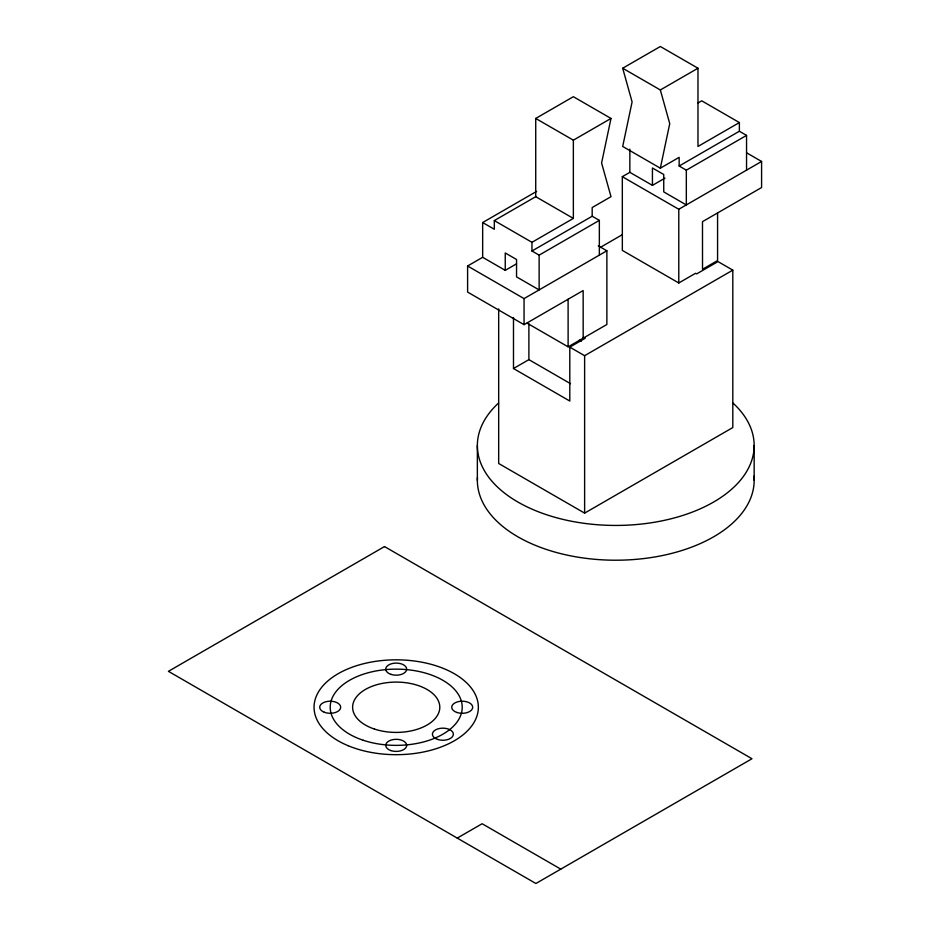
<?xml version="1.0" encoding="UTF-8"?>
<svg xmlns="http://www.w3.org/2000/svg" width="930" height="930" viewBox="0 0 930 930"><rect width="100%" height="100%" fill="white"/><g stroke="black" fill="none" stroke-linecap="round" stroke-linejoin="round"><path stroke-width="1.4" d="M610.998 118.447L601.594 162.994L610.998 196.672L592.178 207.541L592.178 216.237L531.96 251.007L531.96 242.312L573.357 218.411L573.357 140.174L610.998 118.447L573.357 96.708L535.726 118.447L535.726 196.672L494.318 220.584L494.318 229.268L482.658 222.537L482.658 257.308L505.246 270.351L516.534 263.829M660.335 168.191L669.74 123.644L660.335 89.966L622.693 68.227L660.335 46.5L697.977 68.227L697.977 146.463L739.373 122.562L739.373 131.246L679.156 166.017L679.156 157.333L660.335 168.191L622.693 146.463L632.098 101.916L622.693 68.227M660.335 89.966L697.977 68.227M482.658 222.537L536.61 191.394M698.081 102.939L701.731 100.824L739.373 122.562M527.066 323.14L568.125 346.844L583.18 338.16L583.157 290.555L524.055 324.675L467.604 292.078L467.604 266.003L482.658 257.308M498.678 308.923L498.678 463.489L584.621 513.116L732.805 427.556L732.805 270.142L717.983 261.586L696.663 273.897L695.594 273.269L678.784 282.976L622.344 250.403L622.321 176.677L629.854 172.329L652.43 185.361L664.985 178.118M531.96 251.007L539.133 255.145L599.35 220.375L599.35 255.145M679.156 166.017L686.328 170.167L746.546 135.396L746.546 170.167M599.931 247.613L622.158 234.779M467.604 266.003L524.055 298.6L606.871 250.786L606.871 324.5L584.121 337.625L585.202 338.253L569.799 347.134L569.799 401.039L513.488 368.524L513.488 317.467M622.321 176.677L678.784 209.273L761.589 161.46L761.589 187.535L702.487 221.654L702.522 269.258L717.576 260.563L717.576 212.982M513.488 368.524L528.891 359.643L570.509 383.672M569.799 347.134L584.621 355.69L732.805 270.142M457.246 838.093L482.135 823.736L560.778 869.132M739.373 131.246L746.546 135.396M746.86 152.962L761.589 161.46M535.726 118.447L573.357 140.174M592.178 216.237L599.35 220.375M535.726 196.672L573.357 218.411M598.281 245.834L606.871 250.786M494.318 220.584L531.96 242.312M568.102 299.251L568.125 346.844M583.157 338.136L583.157 337.439M579.216 340.217L581.18 341.356M754.16 445.54L754.16 480.31M686.328 170.167L686.328 204.937L663.741 191.894L663.741 174.503L652.43 167.981L652.43 185.361M678.784 209.273L678.784 282.976M629.854 149.149L629.854 172.329M584.621 355.69L584.621 513.116M539.133 255.145L539.133 289.916L516.545 276.873L516.545 259.493L505.246 252.96L505.246 270.351M528.891 323.826L528.891 359.643M524.055 298.6L524.055 324.675M477.357 445.54L477.357 480.31M732.921 403.004A138.396 79.899 0 0 1 706.044 506.094A138.396 79.899 0 0 1 525.473 506.094A138.396 79.899 0 0 1 498.596 403.004M753.974 476.172A138.396 79.899 0 0 1 616.95 560.209A138.396 79.899 0 0 1 477.439 477.555M384.509 546.573L168.411 671.332L535.889 883.5L751.986 758.74L384.509 546.573M363.2 740.257A66.018 38.118 0 0 0 462.222 707.253A66.018 38.118 0 0 0 363.2 674.25A66.018 38.118 0 0 0 363.2 740.257M348.006 745.662A82.154 47.43 0 0 0 477.915 712.148A82.154 47.43 0 0 0 362.7 663.95A82.154 47.43 0 0 0 348.006 745.662M374.418 729.05A43.594 25.168 0 0 0 439.797 707.253A43.594 25.168 0 0 0 374.418 685.457A43.594 25.168 0 0 0 374.418 729.05M437.646 739.443A10.474 6.045 0 0 0 453.363 734.2A10.474 6.045 0 0 0 437.646 728.969A10.474 6.045 0 0 0 437.646 739.443M390.972 674.378A10.474 6.045 0 0 0 406.689 669.135A10.474 6.045 0 0 0 390.972 663.904A10.474 6.045 0 0 0 390.972 674.378M456.979 712.496A10.474 6.045 0 0 0 472.696 707.253A10.474 6.045 0 0 0 456.979 702.011A10.474 6.045 0 0 0 456.979 712.496M390.972 750.603A10.474 6.045 0 0 0 406.689 745.372A10.474 6.045 0 0 0 390.972 740.129A10.474 6.045 0 0 0 390.972 750.603M324.326 712.264A10.474 6.045 0 0 0 340.647 707.684A10.474 6.045 0 0 0 325.616 701.813A10.474 6.045 0 0 0 324.326 712.264"/></g></svg>
